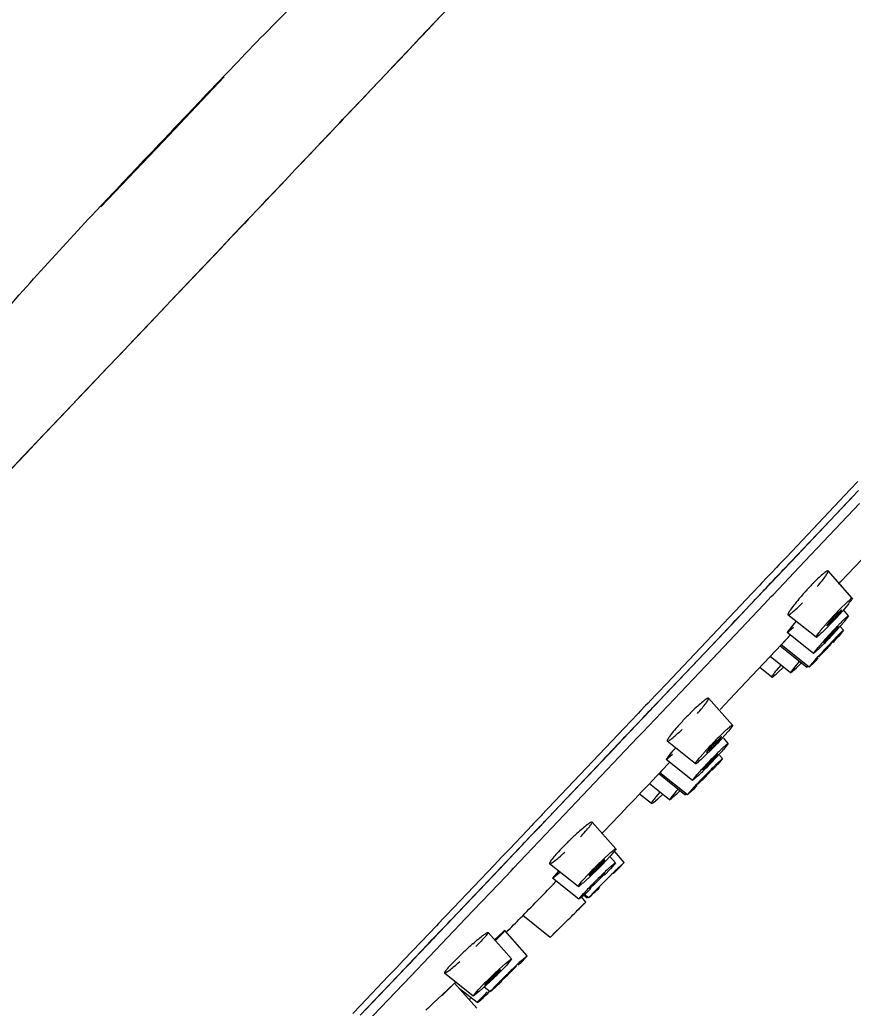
# Model space of a CAD drawing. Header units: millimetres. Extents: x 789 to 1209, y -1278 to -684.
# Drawn here: x 908.06 to 936.57, y -909.36 to -875.57 of the extents above; entities that cross this region are included whole.
import ezdxf

# ---------------------------------------------------------------- set-up
doc = ezdxf.new("R2010")
doc.units = ezdxf.units.MM
doc.header["$LTSCALE"] = 0.1
doc.layers.get('0').update_dxf_attribs({"lineweight": 13})
doc.layers.add('DIM', color=3, linetype='Continuous', lineweight=9)
doc.styles.get("Standard").update_dxf_attribs({"font": 'arial.ttf'})
doc.dimstyles.new('ISO-25', dxfattribs={"dimtxt": 2.5, "dimasz": 2.5, "dimexe": 1.25, "dimexo": 0.625, "dimtad": 1, "dimlfac": 1.333333, "dimtxsty": 'Standard', "dimcen": 2.5, "dimadec": 0, "dimazin": 0, "dimtfac": 1, "dimtmove": 0, "dimatfit": 3, "dimfxl": 0, "dimarcsym": 0})

# ---------------------------------------------------------------- blocks, each defined once
blk = doc.blocks.new('*D16')
at = {"layer": 'Defpoints', "color": 0}
for p in [(951.903, -851.792), (951.903, -875.417), (841.418, -1018.59)]:
    blk.add_point(p, dxfattribs=at)
at = {"layer": 'DIM', "color": 0, "linetype": 'ByBlock', "lineweight": -2}
for p, q in [((841.418, -1017.965), (841.418, -850.542)), ((951.903, -874.792), (951.903, -850.542)), ((845.418, -851.792), (947.903, -851.792))]:
    blk.add_line(p, q, dxfattribs=at)
at = {"layer": 'DIM', "color": 0}
for points in [[(845.418, -851.126), (845.418, -852.459), (841.418, -851.792)], [(947.903, -851.126), (947.903, -852.459), (951.903, -851.792)]]:
    blk.add_solid(points, dxfattribs=at)
at = {"layer": 'DIM', "color": 0, "insert": (896.661, -848.764), "char_height": 4, "attachment_point": 5}
blk.add_mtext('147,3', dxfattribs=at)

msp = doc.modelspace()

# ---------------------------------------------------------------- linework, layer by layer
at = {"color": 7, "linetype": 'Continuous'}
for p, q in [((915.052, -877.522), (912.964, -879.732)), ((914.544, -878.024), (915.126, -877.415)), ((912.964, -879.732), (910.841, -881.961)), ((910.671, -882.111), (911.267, -881.48)), ((915.889, -882.381), (915.745, -882.533)), ((936.725, -891.356), (936.468, -891.628)), ((936.468, -891.628), (934.281, -893.936)), ((934.441, -894.096), (936.529, -891.891)), ((934.445, -894.091), (936.631, -891.783)), ((936.529, -891.891), (936.75, -891.658)), ((936.529, -891.891), (936.587, -891.83)), ((934.913, -894.076), (936.779, -892.105)), ((934.181, -894.37), (935.064, -893.437)), ((936.137, -894.787), (937.451, -893.393)), ((934.281, -893.936), (934.024, -894.207)), ((933.826, -895.222), (934.913, -894.076)), ((934.024, -894.207), (933.945, -894.29)), ((934.181, -894.37), (934.441, -894.096)), ((934.188, -894.362), (934.445, -894.091)), ((933.292, -895.308), (934.181, -894.37)), ((933.687, -894.563), (933.629, -894.625)), ((933.768, -894.478), (933.687, -894.563)), ((933.945, -894.29), (933.768, -894.478)), ((933.925, -894.64), (934.103, -894.452)), ((933.931, -894.633), (934.109, -894.446)), ((934.103, -894.452), (934.181, -894.37)), ((934.109, -894.446), (934.188, -894.362)), ((936.533, -895.341), (935.709, -894.41)), ((933.37, -894.898), (933.112, -895.169)), ((933.43, -894.834), (933.37, -894.898)), ((933.629, -894.625), (933.43, -894.834)), ((933.587, -894.996), (933.741, -894.834)), ((933.594, -894.989), (933.792, -894.78)), ((933.741, -894.834), (933.786, -894.787)), ((933.786, -894.787), (933.844, -894.725)), ((933.844, -894.725), (933.925, -894.64)), ((933.851, -894.718), (933.931, -894.633)), ((936.06, -894.868), (936.102, -894.824)), ((936.102, -894.824), (936.137, -894.787)), ((933.112, -895.169), (931.341, -897.037)), ((933.276, -895.325), (933.534, -895.053)), ((933.292, -895.308), (933.402, -895.191)), ((933.402, -895.191), (933.482, -895.107)), ((933.482, -895.107), (933.527, -895.06)), ((933.527, -895.06), (933.587, -894.996)), ((933.649, -895.409), (933.766, -895.286)), ((933.766, -895.286), (933.826, -895.222)), ((931.504, -897.193), (933.276, -895.325)), ((931.738, -897.424), (933.508, -895.557)), ((932.399, -896.249), (933.225, -895.379)), ((932.887, -895.735), (933.047, -895.566)), ((933.047, -895.566), (933.144, -895.464)), ((933.144, -895.464), (933.225, -895.379)), ((933.225, -895.379), (933.292, -895.308)), ((933.225, -895.379), (933.292, -895.308)), ((933.508, -895.557), (933.649, -895.409)), ((936.131, -895.696), (936.322, -895.507)), ((936.379, -895.569), (936.187, -895.796)), ((932.531, -896.11), (932.788, -895.839)), ((932.788, -895.839), (932.887, -895.735)), ((935.297, -896.679), (934.335, -895.914)), ((936.169, -895.736), (935.898, -895.994)), ((936.041, -895.908), (936.125, -895.807)), ((936.125, -895.807), (936.167, -895.747)), ((936.408, -895.941), (936.232, -895.742)), ((936.408, -895.941), (936.251, -896.153)), ((936.352, -895.979), (936.408, -895.941)), ((930.332, -898.429), (932.399, -896.249)), ((931.504, -897.193), (932.399, -896.249)), ((932.399, -896.249), (932.531, -896.11)), ((934.605, -896.14), (934.349, -896.451)), ((935.45, -896.451), (935.618, -896.251)), ((935.955, -896.054), (935.507, -896.512)), ((935.661, -896.287), (935.932, -896.029)), ((935.705, -896.216), (935.663, -896.276)), ((935.789, -896.115), (935.705, -896.216)), ((936.213, -896.109), (936.352, -895.979)), ((934.104, -896.937), (934.41, -896.607)), ((934.311, -896.517), (934.528, -896.33)), ((934.349, -896.451), (934.311, -896.517)), ((935.211, -897.233), (934.311, -896.517)), ((935.555, -896.863), (935.821, -896.601)), ((936.065, -896.313), (935.878, -896.49)), ((935.931, -896.48), (936.017, -896.381)), ((936.017, -896.381), (936.061, -896.323)), ((936.051, -896.611), (936.183, -896.48)), ((936.194, -896.494), (936.072, -896.637)), ((936.233, -896.439), (936.116, -896.307)), ((936.233, -896.439), (936.194, -896.494)), ((936.201, -896.464), (936.233, -896.439)), ((932.696, -898.422), (934.111, -896.93)), ((934.111, -896.93), (934.104, -896.937)), ((935.062, -897.699), (934.104, -896.937)), ((934.121, -896.919), (934.111, -896.93)), ((934.35, -896.675), (934.121, -896.919)), ((935.603, -896.796), (935.558, -896.854)), ((935.688, -896.696), (935.603, -896.796)), ((935.765, -896.958), (935.852, -896.86)), ((935.852, -896.86), (935.899, -896.804)), ((935.858, -896.812), (935.89, -896.778)), ((929.716, -899.077), (931.504, -897.193)), ((931.341, -897.037), (930.165, -898.277)), ((930.329, -898.432), (931.504, -897.193)), ((934.967, -897.699), (934.067, -896.984)), ((935.211, -897.233), (935.365, -897.024)), ((935.408, -897.063), (935.211, -897.233)), ((935.401, -897.34), (935.543, -897.197)), ((929.361, -899.93), (931.738, -897.424)), ((934.426, -897.892), (933.726, -897.335)), ((934.087, -897.628), (933.931, -897.814)), ((934.723, -897.511), (934.575, -897.684)), ((934.628, -897.725), (934.79, -897.565)), ((935.062, -897.699), (935.374, -897.333)), ((935.244, -897.528), (935.062, -897.699)), ((933.786, -898.038), (933.372, -897.709)), ((934.004, -897.874), (934.182, -897.703)), ((934.426, -897.892), (934.628, -897.725)), ((934.457, -897.833), (934.426, -897.892)), ((934.575, -897.684), (934.457, -897.833)), ((934.988, -897.663), (934.967, -897.699)), ((934.967, -897.699), (935.011, -897.667)), ((930.165, -898.277), (929.905, -898.55)), ((929.808, -898.653), (929.647, -898.823)), ((929.905, -898.55), (929.808, -898.653)), ((930.069, -898.706), (930.329, -898.432)), ((930.073, -898.701), (930.332, -898.429)), ((932.012, -899.143), (932.696, -898.422)), ((929.549, -898.926), (929.469, -899.01)), ((929.647, -898.823), (929.549, -898.926)), ((929.712, -899.082), (929.811, -898.978)), ((929.716, -899.077), (929.816, -898.972)), ((929.811, -898.978), (929.972, -898.808)), ((929.816, -898.972), (929.976, -898.803)), ((929.972, -898.808), (930.069, -898.706)), ((929.976, -898.803), (930.073, -898.701)), ((932.437, -899.687), (931.62, -898.764)), ((928.826, -900.015), (929.716, -899.077)), ((929.209, -899.284), (928.952, -899.555)), ((929.291, -899.198), (929.209, -899.284)), ((929.469, -899.01), (929.291, -899.198)), ((929.454, -899.353), (929.632, -899.166)), ((929.46, -899.347), (929.593, -899.207)), ((929.593, -899.207), (929.638, -899.159)), ((929.632, -899.166), (929.712, -899.082)), ((929.638, -899.159), (929.716, -899.077)), ((928.952, -899.555), (926.15, -902.504)), ((929.116, -899.71), (929.373, -899.439)), ((929.122, -899.703), (929.275, -899.542)), ((929.275, -899.542), (929.334, -899.48)), ((929.334, -899.48), (929.379, -899.432)), ((929.373, -899.439), (929.454, -899.353)), ((929.379, -899.432), (929.46, -899.347)), ((926.313, -902.66), (929.116, -899.71)), ((928.759, -900.085), (928.826, -900.015)), ((928.826, -900.015), (928.937, -899.898)), ((928.937, -899.898), (929.016, -899.814)), ((929.016, -899.814), (929.077, -899.751)), ((929.077, -899.751), (929.122, -899.703)), ((929.191, -900.108), (929.361, -899.93)), ((932.028, -900.033), (932.224, -899.846)), ((932.281, -899.91), (932.085, -900.132)), ((926.687, -902.743), (929.191, -900.108)), ((927.94, -900.948), (928.759, -900.085)), ((928.421, -900.442), (928.678, -900.17)), ((928.678, -900.17), (928.759, -900.085)), ((931.175, -900.999), (930.205, -900.228)), ((932.067, -900.073), (931.79, -900.326)), ((931.935, -900.243), (932.021, -900.144)), ((932.021, -900.144), (932.064, -900.084)), ((932.097, -900.467), (932.238, -900.34)), ((932.294, -900.305), (932.131, -900.516)), ((932.294, -900.305), (932.138, -900.129)), ((932.238, -900.34), (932.294, -900.305)), ((926.33, -902.642), (928.421, -900.442)), ((930.346, -900.622), (930.17, -900.855)), ((930.17, -900.855), (930.391, -900.673)), ((931.33, -900.776), (931.504, -900.577)), ((931.847, -900.386), (931.389, -900.837)), ((931.547, -900.614), (931.824, -900.362)), ((931.593, -900.544), (931.55, -900.603)), ((931.679, -900.445), (931.593, -900.544)), ((931.944, -900.669), (931.767, -900.828)), ((931.895, -900.736), (931.94, -900.678)), ((930.281, -900.954), (930.003, -901.25)), ((931.072, -901.572), (930.17, -900.855)), ((931.424, -901.209), (931.696, -900.952)), ((931.808, -900.833), (931.895, -900.736)), ((931.914, -900.991), (932.048, -900.863)), ((932.056, -900.88), (931.932, -901.02)), ((932.098, -900.824), (931.999, -900.713)), ((932.048, -900.863), (932.088, -900.829)), ((932.098, -900.824), (932.056, -900.88)), ((930.806, -902.06), (929.914, -901.35)), ((929.953, -901.306), (930.129, -901.124)), ((930.003, -901.25), (929.953, -901.306)), ((930.902, -902.06), (929.953, -901.306)), ((930.129, -901.124), (930.148, -901.104)), ((931.072, -901.572), (931.231, -901.364)), ((931.473, -901.141), (931.428, -901.199)), ((931.56, -901.044), (931.473, -901.141)), ((931.62, -901.333), (931.709, -901.237)), ((931.709, -901.237), (931.757, -901.181)), ((931.716, -901.187), (931.748, -901.155)), ((930.287, -902.232), (929.597, -901.683)), ((930.902, -902.06), (931.221, -901.7)), ((931.27, -901.408), (931.072, -901.572)), ((931.24, -901.712), (931.302, -901.657)), ((931.302, -901.657), (931.394, -901.566)), ((929.664, -902.359), (929.259, -902.037)), ((929.955, -901.976), (929.815, -902.136)), ((930.441, -902.024), (930.32, -902.172)), ((930.829, -902.022), (930.806, -902.06)), ((930.806, -902.06), (930.852, -902.027)), ((931.087, -901.892), (930.902, -902.06)), ((929.664, -902.359), (929.732, -902.325)), ((929.732, -902.325), (929.887, -902.196)), ((929.887, -902.196), (930.047, -902.049)), ((930.32, -902.172), (930.287, -902.232)), ((930.287, -902.232), (930.348, -902.194)), ((930.348, -902.194), (930.494, -902.066)), ((926.091, -902.566), (925.928, -902.738)), ((926.15, -902.504), (926.091, -902.566)), ((926.091, -902.894), (926.255, -902.721)), ((926.19, -902.79), (926.33, -902.642)), ((926.244, -902.733), (926.272, -902.703)), ((926.255, -902.721), (926.272, -902.703)), ((926.272, -902.703), (926.33, -902.642)), ((924.954, -904.567), (926.687, -902.743)), ((925.328, -903.696), (926.19, -902.79)), ((925.635, -903.047), (925.576, -903.108)), ((925.67, -903.01), (925.635, -903.047)), ((925.833, -902.838), (925.67, -903.01)), ((925.891, -902.777), (925.833, -902.838)), ((925.833, -903.165), (925.996, -902.993)), ((925.848, -903.149), (925.984, -903.006)), ((925.928, -902.738), (925.891, -902.777)), ((925.984, -903.006), (926.012, -902.976)), ((925.996, -902.993), (926.012, -902.976)), ((926.012, -902.976), (926.071, -902.914)), ((926.055, -902.932), (926.091, -902.894)), ((926.071, -902.914), (926.108, -902.876)), ((926.108, -902.876), (926.19, -902.79)), ((926.19, -902.79), (926.244, -902.733)), ((928.446, -903.912), (927.636, -902.996)), ((925.414, -903.279), (924.807, -903.917)), ((925.576, -903.108), (925.414, -903.279)), ((925.578, -903.433), (925.74, -903.263)), ((925.591, -903.42), (925.727, -903.277)), ((925.727, -903.277), (925.813, -903.186)), ((925.74, -903.263), (925.798, -903.202)), ((925.798, -903.202), (925.833, -903.165)), ((925.813, -903.186), (925.848, -903.149)), ((927.968, -903.391), (927.997, -903.36)), ((923.06, -906.081), (925.578, -903.433)), ((924.479, -904.59), (925.328, -903.696)), ((925.254, -903.774), (925.328, -903.696)), ((925.328, -903.696), (925.513, -903.502)), ((925.513, -903.502), (925.591, -903.42)), ((924.807, -903.917), (924.63, -904.103)), ((924.788, -904.265), (924.974, -904.069)), ((924.974, -904.069), (924.996, -904.046)), ((924.996, -904.046), (925.047, -903.992)), ((925.047, -903.992), (925.254, -903.774)), ((928.033, -904.253), (928.232, -904.069)), ((928.734, -904.372), (928.398, -903.992)), ((924.551, -904.187), (924.286, -904.465)), ((924.531, -904.534), (924.715, -904.341)), ((924.63, -904.103), (924.551, -904.187)), ((924.715, -904.341), (924.788, -904.265)), ((928.07, -904.29), (927.789, -904.539)), ((927.934, -904.456), (928.066, -904.301)), ((928.286, -904.128), (928.085, -904.345)), ((928.434, -904.386), (928.244, -904.173)), ((928.378, -904.424), (928.434, -904.386)), ((928.434, -904.386), (928.395, -904.444)), ((928.734, -904.372), (928.561, -904.557)), ((928.57, -904.522), (928.734, -904.372)), ((924.286, -904.465), (922.896, -905.926)), ((923.086, -906.053), (924.459, -904.611)), ((923.642, -905.469), (924.479, -904.59)), ((924.459, -904.611), (924.479, -904.59)), ((924.479, -904.59), (924.531, -904.534)), ((924.696, -904.838), (924.865, -904.66)), ((924.865, -904.66), (924.954, -904.567)), ((927.158, -905.2), (926.18, -904.422)), ((926.483, -904.669), (926.283, -904.912)), ((926.283, -904.912), (926.506, -904.731)), ((927.842, -904.595), (927.374, -905.039)), ((927.539, -904.821), (927.82, -904.572)), ((927.675, -904.655), (927.542, -904.81)), ((928.078, -904.743), (928.014, -904.794)), ((928.268, -904.587), (928.059, -904.807)), ((928.06, -904.77), (928.078, -904.743)), ((928.395, -904.444), (928.268, -904.587)), ((928.278, -904.511), (928.378, -904.424)), ((928.352, -904.736), (928.386, -904.702)), ((928.551, -904.541), (928.57, -904.522)), ((923.324, -906.279), (924.696, -904.838)), ((927.187, -905.631), (926.283, -904.912)), ((926.315, -905.113), (926.4, -905.026)), ((927.32, -904.981), (927.499, -904.786)), ((927.547, -905.273), (927.777, -905.065)), ((927.823, -905.019), (928.026, -904.809)), ((928.014, -904.794), (927.919, -904.883)), ((928.026, -904.809), (928.06, -904.77)), ((927.594, -905.27), (927.387, -905.467)), ((927.599, -905.208), (927.552, -905.264)), ((927.701, -905.418), (927.567, -905.546)), ((927.689, -905.113), (927.599, -905.208)), ((927.85, -905.238), (927.887, -905.201)), ((927.887, -905.201), (927.942, -905.145)), ((922.82, -906.332), (923.642, -905.469)), ((927.187, -905.631), (927.354, -905.43)), ((927.387, -905.467), (927.187, -905.631)), ((927.426, -905.727), (927.274, -905.554)), ((927.458, -905.588), (927.349, -905.501)), ((927.517, -905.588), (927.376, -905.476)), ((927.426, -905.727), (927.378, -905.772)), ((927.382, -905.772), (927.426, -905.727)), ((927.47, -905.571), (927.458, -905.588)), ((927.458, -905.588), (927.477, -905.576)), ((927.499, -905.537), (927.47, -905.571)), ((927.567, -905.546), (927.517, -905.588)), ((922.896, -905.926), (922.638, -906.197)), ((922.802, -906.352), (923.06, -906.081)), ((922.82, -906.332), (923.086, -906.053)), ((927.378, -905.772), (927.358, -905.792)), ((921.44, -908.257), (923.324, -906.279)), ((922.015, -907.178), (922.82, -906.332)), ((922.571, -906.268), (922.383, -906.465)), ((922.547, -906.619), (922.734, -906.422)), ((922.638, -906.197), (922.571, -906.268)), ((922.689, -906.47), (922.76, -906.395)), ((922.734, -906.422), (922.802, -906.352)), ((922.76, -906.395), (922.82, -906.332)), ((926.202, -906.936), (925.263, -906.189)), ((926.585, -906.561), (926.82, -906.329)), ((922.315, -906.537), (922.062, -906.802)), ((922.227, -906.956), (922.479, -906.691)), ((922.242, -906.939), (922.5, -906.669)), ((922.383, -906.465), (922.315, -906.537)), ((922.479, -906.691), (922.5, -906.669)), ((922.5, -906.669), (922.569, -906.596)), ((922.569, -906.596), (922.689, -906.47)), ((924.883, -907.674), (924.078, -906.764)), ((924.595, -906.751), (924.31, -907.011)), ((924.338, -907.043), (924.607, -906.766)), ((924.655, -906.706), (924.595, -906.751)), ((924.607, -906.766), (924.655, -906.706)), ((925.415, -907.565), (924.655, -906.706)), ((926.202, -906.936), (926.585, -906.561)), ((926.379, -906.758), (926.202, -906.936)), ((926.544, -906.594), (926.379, -906.758)), ((922.062, -906.802), (921.201, -907.706)), ((921.362, -907.864), (922.227, -906.956)), ((922.015, -907.178), (922.172, -907.013)), ((922.172, -907.013), (922.242, -906.939)), ((921.227, -908.005), (922.015, -907.178)), ((921.692, -907.517), (922.015, -907.178)), ((921.201, -907.706), (920.933, -907.988)), ((921.375, -907.85), (921.433, -907.789)), ((921.433, -907.789), (921.692, -907.517)), ((924.671, -907.833), (924.883, -907.674)), ((924.883, -907.674), (924.717, -907.88)), ((925.221, -907.731), (925.415, -907.565)), ((925.415, -907.565), (925.241, -907.757)), ((920.458, -908.812), (921.227, -908.005)), ((920.933, -907.988), (920.667, -908.266)), ((920.975, -908.269), (921.116, -908.122)), ((921.094, -908.145), (921.362, -907.864)), ((921.116, -908.122), (921.177, -908.058)), ((921.177, -908.058), (921.227, -908.005)), ((921.227, -908.005), (921.375, -907.85)), ((924.501, -908.045), (924.218, -908.292)), ((924.36, -908.206), (924.45, -908.112)), ((924.45, -908.112), (924.497, -908.055)), ((924.471, -908.013), (924.671, -907.833)), ((924.717, -907.88), (924.511, -908.094)), ((924.792, -908.185), (925.055, -907.916)), ((925.041, -907.899), (925.074, -907.868)), ((920.667, -908.266), (919.712, -909.269)), ((919.876, -909.423), (920.829, -908.423)), ((919.889, -909.883), (921.44, -908.257)), ((920.718, -908.54), (920.975, -908.269)), ((920.829, -908.423), (921.094, -908.145)), ((923.573, -908.941), (922.587, -908.157)), ((924.262, -908.339), (923.788, -908.779)), ((923.962, -908.567), (924.245, -908.32)), ((924.103, -908.405), (924.013, -908.5)), ((924.498, -908.426), (924.528, -908.395)), ((924.516, -908.439), (924.709, -908.265)), ((920.458, -908.812), (920.718, -908.54)), ((922.498, -908.909), (922.937, -908.499)), ((922.937, -908.499), (922.509, -908.918)), ((922.935, -908.511), (922.981, -908.467)), ((923.697, -909.357), (922.937, -908.498)), ((923.705, -909.166), (923.107, -908.69)), ((923.573, -908.941), (923.743, -908.729)), ((923.788, -908.779), (923.573, -908.941)), ((923.743, -908.729), (923.928, -908.538)), ((924.15, -908.792), (923.949, -908.633)), ((924.013, -908.5), (923.966, -908.556)), ((924.15, -908.792), (924.192, -908.738)), ((924.203, -908.752), (924.15, -908.792)), ((924.192, -908.738), (924.325, -908.599)), ((924.346, -908.625), (924.203, -908.752)), ((919.71, -909.597), (920.458, -908.812)), ((922.227, -909.166), (922.498, -908.909)), ((923.745, -909.113), (923.705, -909.166)), ((923.705, -909.166), (923.762, -909.126)), ((923.876, -908.974), (923.745, -909.113)), ((923.762, -909.126), (923.907, -908.998)), ((919.712, -909.269), (919.456, -909.537))]:
    msp.add_line(p, q, dxfattribs=at)
for centre, radius, start, end in [((1705.987, -1631.99), 1093.09, 136.389186, 136.512669), ((1638.676, -1568.333), 1000.446, 136.504739, 136.642599), ((-2793.1, 2632.433), 5109.845, 316.291277, 316.53974), ((-3590.567, 3391.439), 6210.771, 316.3132789, 316.5157792), ((942.216, -901.714), 9.827, 135.4788, 137.6509), ((942.268, -901.778), 9.91, 137.5804, 139.7754), ((945.224, -904.594), 12.722, 135.6223, 137.3063), ((932.106, -892.49), 5.212, 317.2264, 319.0206), ((926.41, -887.225), 13.002, 317.231, 318.7576), ((943.691, -903.273), 10.699, 138.7947, 138.9827), ((945.402, -904.779), 12.979, 137.2397, 138.7676), ((939.724, -899.533), 5.212, 137.2231, 139.0172), ((946.352, -906.269), 14.354, 135.9261, 136.0793), ((944.966, -904.925), 12.424, 135.4072, 135.9362), ((926.577, -887.898), 12.717, 318.2294, 319.0291), ((942.267, -902.258), 8.629, 134.5567, 135.4327), ((929.736, -890.641), 8.534, 319.0273, 319.7635), ((923.685, -885.373), 16.556, 315.7362, 317.221), ((948.737, -908.573), 17.67, 137.1547, 138.2454), ((941.179, -901.568), 7.341, 137.1433, 138.4173), ((949.517, -909.288), 18.728, 136.8216, 137.1747), ((941.424, -901.789), 7.671, 136.3026, 137.1783), ((930.44, -891.609), 7.34, 317.1458, 318.42), ((922.852, -884.572), 17.711, 317.1496, 318.2336), ((948.3, -908.139), 17.055, 136.0931, 136.8363), ((946.495, -906.856), 14.63, 135.5521, 136.103), ((925.179, -887.04), 14.517, 318.1138, 318.6176), ((937.034, -897.382), 1.24, 132.2242, 133.3697), ((942.75, -903.273), 9.674, 138.5224, 139.7618), ((928.775, -890.336), 9.447, 314.6006, 315.7441), ((945.629, -905.796), 13.502, 138.4461, 138.5909), ((946.303, -906.394), 14.403, 138.2646, 138.4458), ((926.494, -888.556), 12.512, 317.0685, 317.8156), ((956.572, -916.504), 28.581, 136.4489, 136.9372), ((919.964, -882.368), 21.519, 317.7183, 318.124), ((951.011, -911.211), 20.904, 136.0825, 136.3322), ((953.046, -913.325), 23.834, 137.724, 137.8572), ((957.199, -917.108), 29.451, 137.0771, 137.7133), ((926.547, -888.617), 12.432, 316.357, 317.1055), ((957.982, -917.829), 30.516, 136.9282, 137.0885), ((935.697, -898.192), 0.885, 142.3333, 143.2258), ((924.223, -886.72), 15.436, 315.5593, 316.2351), ((937.833, -906.181), 9.721, 133.7753, 135.971), ((937.809, -906.175), 9.699, 135.8992, 138.1405), ((940.965, -909.156), 12.772, 136.0885, 137.6527), ((935.485, -903.884), 5.13, 136.0803, 137.8982), ((940.801, -908.977), 12.529, 134.4465, 136.1569), ((928.128, -896.802), 5.132, 316.0845, 317.9006), ((922.644, -891.528), 12.774, 316.0931, 317.6534), ((937.539, -906.904), 9.55, 137.5917, 138.8699), ((939.309, -907.64), 10.526, 137.6808, 137.8561), ((943.651, -912.458), 16.653, 134.9241, 135.6145), ((941.862, -910.669), 14.122, 134.7547, 134.9116), ((940.297, -909.086), 11.897, 134.1175, 134.7705), ((923.02, -892.434), 12.18, 317.0918, 318.0225), ((937.7, -906.405), 8.164, 133.3404, 134.1303), ((926.015, -895.131), 8.149, 318.0381, 318.6418), ((919.784, -889.48), 16.56, 314.6477, 316.072), ((944.18, -913.001), 17.41, 136.0026, 137.1131), ((936.872, -905.948), 7.229, 135.9971, 137.2878), ((944.931, -913.717), 18.448, 135.6014, 136.0231), ((937.033, -906.095), 7.447, 134.9922, 136.0387), ((926.495, -895.929), 7.231, 316.0004, 317.2899), ((919.17, -888.86), 17.433, 316.0072, 317.1047), ((941.576, -910.865), 13.816, 134.3766, 134.8568), ((921.621, -891.56), 13.993, 317.0408, 317.4663), ((-32.977, 15.002), 1329.233, 316.298862, 316.421068), ((938.602, -907.857), 9.822, 137.294, 138.6249), ((924.74, -894.504), 9.503, 313.406, 314.6741), ((941.722, -910.712), 14.052, 137.1318, 137.3696), ((953.855, -923.075), 31.132, 135.727, 135.9339), ((922.555, -892.781), 12.462, 315.918, 316.6659), ((951.813, -921.079), 28.276, 135.294, 135.736), ((916.613, -886.898), 20.835, 316.5619, 317.0408), ((945.908, -915.225), 19.962, 134.8458, 135.183), ((948.665, -918.133), 23.965, 136.5816, 136.7078), ((952.398, -921.672), 29.109, 135.9241, 136.5725), ((922.566, -892.802), 12.44, 315.2101, 315.9545), ((936.554, -907.365), 8.117, 137.4959, 138.8553), ((924.833, -895.97), 8.319, 312.8828, 314.2206), ((931.538, -902.578), 0.9, 141.2474, 141.916), ((919.89, -890.462), 16.001, 314.4123, 315.16), ((934.248, -911.216), 10.59, 132.3227, 134.3412), ((934.148, -911.13), 10.459, 134.2741, 136.3532), ((937.315, -914.051), 13.496, 133.4486, 135.0368), ((918.137, -894.886), 13.728, 314.9891, 316.445), ((920.805, -898.537), 8.418, 312.6277, 312.857), ((937.489, -914.247), 13.758, 134.9731, 136.427), ((931.69, -908.444), 5.52, 134.9723, 136.6613), ((942.208, -919.418), 20.405, 134.0198, 134.9653), ((923.918, -900.667), 5.521, 314.977, 316.6652), ((939.558, -916.683), 16.597, 133.8688, 134.0019), ((936.114, -913.079), 11.612, 132.7289, 133.9432), ((962.992, -939.808), 49.295, 134.6445, 134.8739), ((932.699, -909.392), 6.585, 132.1677, 132.666), ((906.473, -883.119), 30.781, 315.336, 315.8553), ((948.475, -925.074), 28.611, 134.1389, 134.6001), ((935.746, -912.581), 11.348, 136.453, 136.6132), ((942.09, -919.323), 20.254, 135.0944, 135.8759), ((943.127, -920.348), 21.712, 134.9471, 135.1098), ((921.379, -898.564), 9.121, 314.5444, 314.9519), ((965.392, -942.239), 52.711, 135.0003, 135.2732), ((968.064, -944.908), 56.488, 134.8691, 135.0021), ((776.118, -760.225), 208.691, 315.81265, 316.03087), ((933.483, -911.101), 8.35, 137.0358, 137.2224), ((936.445, -913.873), 12.407, 135.9912, 136.9881), ((929.331, -907.098), 2.36, 134.041, 140.23), ((939.581, -916.883), 16.754, 135.8904, 136.04), ((948.793, -925.879), 29.405, 135.4167, 135.8609), ((906.306, -883.378), 30.717, 314.1502, 314.671), ((815.358, -798.404), 153.942, 315.51868, 315.82232), ((790.117, -767.925), 194.534, 314.64583, 314.82429), ((975.304, -954.954), 68.671, 134.28289, 134.60292), ((895.871, -874.348), 44.502, 314.8409, 315.0788), ((824.367, -807.249), 141.317, 315.24072, 315.51797), ((931.868, -916.655), 12.621, 132.8537, 134.5785), ((932.054, -916.836), 12.881, 131.2494, 132.9109), ((936.536, -920.018), 16.704, 132.6439, 133.3324), ((913.378, -896.134), 16.607, 314.9441, 315.5862), ((935.411, -919.865), 16.129, 132.709, 134.0392), ((912.881, -896.557), 16.381, 314.0077, 315.2298), ((945.909, -929.949), 30.359, 133.4221, 134.1308), ((935.625, -920.108), 16.452, 133.9856, 135.2037), ((928.803, -913.041), 6.601, 133.9908, 135.3968), ((919.66, -903.572), 6.6, 313.9955, 315.403), ((940.065, -924.09), 22.084, 134.8237, 135.1198), ((909.022, -892.069), 22.559, 313.1021, 313.5139), ((945.912, -929.985), 30.387, 134.302, 134.725), ((947.81, -931.923), 33.099, 134.1124, 134.3102), ((915.274, -898.371), 13.671, 313.6403, 314.1224), ((934.74, -919.567), 15.173, 134.7828, 135.7216), ((913.09, -897.126), 16.061, 312.3378, 313.3655), ((933.594, -918.084), 13.585, 135.2254, 135.3568), ((908.081, -891.783), 23.384, 313.2993, 313.4135), ((935.346, -919.395), 15.427, 135.1063, 135.5888), ((914.109, -897.507), 15.113, 312.6383, 313.1096), ((916.307, -902.062), 9.993, 315.5671, 315.9032), ((917.112, -902.843), 8.871, 315.906, 316.0981), ((1040.152, -1033.442), 171.321, 133.49801, 133.62479)]:
    msp.add_arc(centre, radius, start, end, dxfattribs=at)
for points, knots in [([(915.126, -877.415), (916.513, -875.963), (919.541, -872.889), (926.302, -867.064), (932.065, -863.185), (936.081, -860.932)], [0, 0, 0, 0, 0.225203, 0.483556, 1, 1, 1, 1]), ([(936.081, -860.932), (936.113, -860.915), (935.863, -861.177), (935.747, -861.325), (935.2, -861.908), (934.592, -862.567), (933.746, -863.472), (932.304, -865.011), (930.104, -867.35), (927.074, -870.564), (923.602, -874.239), (919.825, -878.23), (917.219, -880.979), (915.889, -882.381)], [0, 0, 0, 0, 0.003711, 0.017146, 0.040178, 0.072588, 0.114061, 0.16419, 0.288399, 0.440384, 0.614248, 0.803225, 1, 1, 1, 1]), ([(915.889, -882.381), (917.209, -880.989), (919.798, -878.258), (923.552, -874.292), (926.516, -871.155), (928.703, -868.837), (930.167, -867.282), (931.493, -865.873), (932.668, -864.622), (933.681, -863.541), (934.522, -862.641), (935.111, -862.008), (935.489, -861.598), (935.706, -861.364), (935.864, -861.183), (936.001, -861.048), (936.037, -860.974), (936.101, -860.93), (936.093, -860.922)], [0, 0, 0, 0, 0.195289, 0.382956, 0.555845, 0.634646, 0.707329, 0.773197, 0.831618, 0.882028, 0.923951, 0.956978, 0.970056, 0.980797, 0.989178, 0.995181, 0.998788, 1, 1, 1, 1]), ([(895.565, -903.476), (897.583, -899.435), (901.1, -893.602), (906.464, -886.68), (909.318, -883.549), (910.671, -882.111)], [0, 0, 0, 0, 0.516152, 0.774351, 1, 1, 1, 1]), ([(935.709, -894.41), (935.698, -894.398), (935.624, -894.445), (935.538, -894.509), (935.38, -894.653), (935.271, -894.76), (935.209, -894.823)], [0, 0, 0, 0, 0.078096, 0.280442, 0.596445, 1, 1, 1, 1]), ([(935.337, -894.945), (935.394, -894.879), (935.491, -894.761), (935.62, -894.595), (935.678, -894.497), (935.721, -894.424), (935.709, -894.41)], [0, 0, 0, 0, 0.398103, 0.711986, 0.916483, 1, 1, 1, 1]), ([(934.702, -895.379), (934.645, -895.446), (934.548, -895.564), (934.42, -895.734), (934.363, -895.827), (934.322, -895.903), (934.335, -895.914)], [0, 0, 0, 0, 0.402596, 0.718239, 0.921072, 1, 1, 1, 1]), ([(934.335, -895.914), (934.349, -895.925), (934.418, -895.876), (934.508, -895.811), (934.661, -895.668), (934.769, -895.562), (934.829, -895.5)], [0, 0, 0, 0, 0.082134, 0.286016, 0.600376, 1, 1, 1, 1]), ([(936.322, -895.507), (936.37, -895.462), (936.423, -895.432), (936.517, -895.323), (936.533, -895.341)], [0, 0, 0, 0, 0.735269, 1, 1, 1, 1]), ([(936.533, -895.341), (936.549, -895.36), (936.45, -895.455), (936.421, -895.517), (936.379, -895.569)], [0, 0, 0, 0, 0.272706, 1, 1, 1, 1]), ([(936.167, -895.747), (936.168, -895.744), (936.17, -895.741), (936.17, -895.737), (936.169, -895.736)], [0, 0, 0, 0, 0.675902, 1, 1, 1, 1]), ([(935.663, -896.276), (935.662, -896.279), (935.66, -896.282), (935.66, -896.286), (935.661, -896.287)], [0, 0, 0, 0, 0.675768, 1, 1, 1, 1]), ([(935.297, -896.679), (935.278, -896.664), (935.381, -896.56), (935.407, -896.503), (935.45, -896.451)], [0, 0, 0, 0, 0.26599, 1, 1, 1, 1]), ([(935.507, -896.512), (935.46, -896.557), (935.402, -896.59), (935.316, -896.694), (935.297, -896.679)], [0, 0, 0, 0, 0.728469, 1, 1, 1, 1]), ([(936.061, -896.323), (936.062, -896.321), (936.064, -896.318), (936.065, -896.314), (936.065, -896.313)], [0, 0, 0, 0, 0.704855, 1, 1, 1, 1]), ([(935.558, -896.854), (935.557, -896.856), (935.556, -896.858), (935.554, -896.863), (935.555, -896.863)], [0, 0, 0, 0, 0.704769, 1, 1, 1, 1]), ([(935.899, -896.804), (935.9, -896.802), (935.901, -896.8), (935.904, -896.796), (935.903, -896.796)], [0, 0, 0, 0, 0.731754, 1, 1, 1, 1]), ([(935.393, -897.345), (935.393, -897.346), (935.397, -897.343), (935.399, -897.341), (935.401, -897.34)], [0, 0, 0, 0, 0.267842, 1, 1, 1, 1]), ([(933.931, -897.814), (933.89, -897.865), (933.862, -897.92), (933.767, -898.023), (933.786, -898.038)], [0, 0, 0, 0, 0.732396, 1, 1, 1, 1]), ([(933.786, -898.038), (933.806, -898.054), (933.896, -897.954), (933.955, -897.919), (934.004, -897.874)], [0, 0, 0, 0, 0.274438, 1, 1, 1, 1]), ([(931.62, -898.764), (931.609, -898.751), (931.534, -898.796), (931.445, -898.859), (931.284, -898.997), (931.171, -899.101), (931.108, -899.162)], [0, 0, 0, 0, 0.079017, 0.281716, 0.597329, 1, 1, 1, 1]), ([(931.237, -899.285), (931.295, -899.221), (931.395, -899.106), (931.527, -898.944), (931.588, -898.849), (931.632, -898.777), (931.62, -898.764)], [0, 0, 0, 0, 0.399039, 0.713168, 0.91721, 1, 1, 1, 1]), ([(932.224, -899.846), (932.273, -899.802), (932.326, -899.774), (932.421, -899.669), (932.437, -899.687)], [0, 0, 0, 0, 0.734221, 1, 1, 1, 1]), ([(930.585, -899.702), (930.526, -899.768), (930.426, -899.884), (930.293, -900.051), (930.234, -900.141), (930.191, -900.218), (930.205, -900.228)], [0, 0, 0, 0, 0.403157, 0.718964, 0.921413, 1, 1, 1, 1]), ([(930.205, -900.228), (930.219, -900.24), (930.289, -900.193), (930.383, -900.129), (930.541, -899.991), (930.652, -899.887), (930.715, -899.826)], [0, 0, 0, 0, 0.083459, 0.287792, 0.601659, 1, 1, 1, 1]), ([(932.437, -899.687), (932.453, -899.705), (932.354, -899.799), (932.323, -899.86), (932.281, -899.91)], [0, 0, 0, 0, 0.272095, 1, 1, 1, 1]), ([(932.064, -900.084), (932.065, -900.082), (932.067, -900.079), (932.068, -900.074), (932.067, -900.073)], [0, 0, 0, 0, 0.676963, 1, 1, 1, 1]), ([(931.55, -900.603), (931.549, -900.605), (931.547, -900.608), (931.546, -900.613), (931.547, -900.614)], [0, 0, 0, 0, 0.676862, 1, 1, 1, 1]), ([(931.94, -900.678), (931.942, -900.676), (931.943, -900.674), (931.945, -900.669), (931.944, -900.669)], [0, 0, 0, 0, 0.705877, 1, 1, 1, 1]), ([(931.175, -900.999), (931.156, -900.984), (931.26, -900.883), (931.287, -900.827), (931.33, -900.776)], [0, 0, 0, 0, 0.265272, 1, 1, 1, 1]), ([(931.389, -900.837), (931.341, -900.881), (931.282, -900.914), (931.194, -901.015), (931.175, -900.999)], [0, 0, 0, 0, 0.727325, 1, 1, 1, 1]), ([(932.088, -900.829), (932.09, -900.827), (932.093, -900.826), (932.097, -900.823), (932.098, -900.824)], [0, 0, 0, 0, 0.718409, 1, 1, 1, 1]), ([(931.428, -901.199), (931.426, -901.201), (931.425, -901.203), (931.423, -901.208), (931.424, -901.209)], [0, 0, 0, 0, 0.705867, 1, 1, 1, 1]), ([(931.757, -901.181), (931.758, -901.179), (931.759, -901.177), (931.762, -901.173), (931.762, -901.173)], [0, 0, 0, 0, 0.732857, 1, 1, 1, 1]), ([(929.815, -902.136), (929.772, -902.186), (929.744, -902.241), (929.645, -902.344), (929.664, -902.359)], [0, 0, 0, 0, 0.733556, 1, 1, 1, 1]), ([(927.636, -902.996), (927.624, -902.984), (927.551, -903.031), (927.461, -903.09), (927.297, -903.226), (927.183, -903.327), (927.118, -903.386)], [0, 0, 0, 0, 0.078295, 0.281434, 0.59731, 1, 1, 1, 1]), ([(927.237, -903.5), (927.297, -903.437), (927.399, -903.326), (927.537, -903.169), (927.599, -903.078), (927.647, -903.009), (927.636, -902.996)], [0, 0, 0, 0, 0.40084, 0.71589, 0.919549, 1, 1, 1, 1]), ([(926.58, -903.911), (926.519, -903.975), (926.414, -904.088), (926.275, -904.251), (926.214, -904.337), (926.167, -904.412), (926.18, -904.422)], [0, 0, 0, 0, 0.404431, 0.721046, 0.923297, 1, 1, 1, 1]), ([(926.18, -904.422), (926.194, -904.434), (926.265, -904.386), (926.36, -904.324), (926.522, -904.188), (926.637, -904.086), (926.701, -904.027)], [0, 0, 0, 0, 0.083, 0.287769, 0.601894, 1, 1, 1, 1]), ([(928.232, -904.069), (928.281, -904.026), (928.336, -903.999), (928.43, -903.894), (928.446, -903.912)], [0, 0, 0, 0, 0.734422, 1, 1, 1, 1]), ([(928.446, -903.912), (928.462, -903.93), (928.359, -904.02), (928.329, -904.079), (928.286, -904.128)], [0, 0, 0, 0, 0.269902, 1, 1, 1, 1]), ([(928.066, -904.301), (928.068, -904.298), (928.069, -904.295), (928.07, -904.291), (928.07, -904.29)], [0, 0, 0, 0, 0.684976, 1, 1, 1, 1]), ([(927.158, -905.2), (927.14, -905.185), (927.249, -905.087), (927.276, -905.032), (927.32, -904.981)], [0, 0, 0, 0, 0.263503, 1, 1, 1, 1]), ([(927.374, -905.039), (927.325, -905.083), (927.265, -905.114), (927.178, -905.215), (927.158, -905.2)], [0, 0, 0, 0, 0.727926, 1, 1, 1, 1]), ([(927.542, -904.81), (927.541, -904.812), (927.539, -904.815), (927.538, -904.82), (927.539, -904.821)], [0, 0, 0, 0, 0.685045, 1, 1, 1, 1]), ([(927.552, -905.264), (927.55, -905.266), (927.549, -905.268), (927.547, -905.273), (927.547, -905.273)], [0, 0, 0, 0, 0.717262, 1, 1, 1, 1]), ([(923.562, -907.152), (923.627, -907.094), (923.743, -906.996), (923.907, -906.86), (923.997, -906.806), (924.068, -906.753), (924.079, -906.765)], [0, 0, 0, 0, 0.403476, 0.720319, 0.923789, 1, 1, 1, 1]), ([(924.079, -906.765), (924.09, -906.777), (924.033, -906.842), (923.973, -906.928), (923.828, -907.078), (923.724, -907.186), (923.663, -907.246)], [0, 0, 0, 0, 0.077005, 0.280362, 0.596927, 1, 1, 1, 1]), ([(923.01, -907.665), (922.947, -907.727), (922.84, -907.836), (922.691, -907.994), (922.631, -908.076), (922.575, -908.147), (922.587, -908.157)], [0, 0, 0, 0, 0.405953, 0.723793, 0.926184, 1, 1, 1, 1]), ([(922.587, -908.157), (922.601, -908.168), (922.669, -908.116), (922.766, -908.057), (922.929, -907.92), (923.046, -907.821), (923.112, -907.763)], [0, 0, 0, 0, 0.080788, 0.285868, 0.600945, 1, 1, 1, 1]), ([(924.497, -908.055), (924.499, -908.053), (924.5, -908.05), (924.502, -908.046), (924.501, -908.045)], [0, 0, 0, 0, 0.702689, 1, 1, 1, 1]), ([(923.966, -908.556), (923.964, -908.558), (923.963, -908.561), (923.961, -908.566), (923.962, -908.567)], [0, 0, 0, 0, 0.703245, 1, 1, 1, 1])]:
    msp.add_open_spline(points, degree=3, knots=knots, dxfattribs=at)
for points in [[(933.844, -894.725), (933.847, -894.722), (933.849, -894.72), (933.851, -894.718)], [(933.587, -894.996), (933.59, -894.994), (933.592, -894.991), (933.594, -894.989)]]:
    msp.add_open_spline(points, degree=3, dxfattribs=at)

# ---------------------------------------------------------------- dimensions: what is measured, and where the dimension line sits
at = {"layer": 'DIM'}
dim = msp.add_linear_dim(base=(951.903, -851.792), p1=(841.418, -1018.59), p2=(951.903, -875.417), dimstyle='ISO-25', override={"dimtxt": 4, "dimasz": 4, "dimdec": 1, "dimlfac": 1.333333, "dimtdec": 1, "dimfxl": 1.25, "dimarcsym": 1}, dxfattribs=at)
dim.commit()
dim.dimension.update_dxf_attribs({"geometry": '*D16', "text_midpoint": (896.661, -848.764)})

doc.saveas('drawing.dxf')
